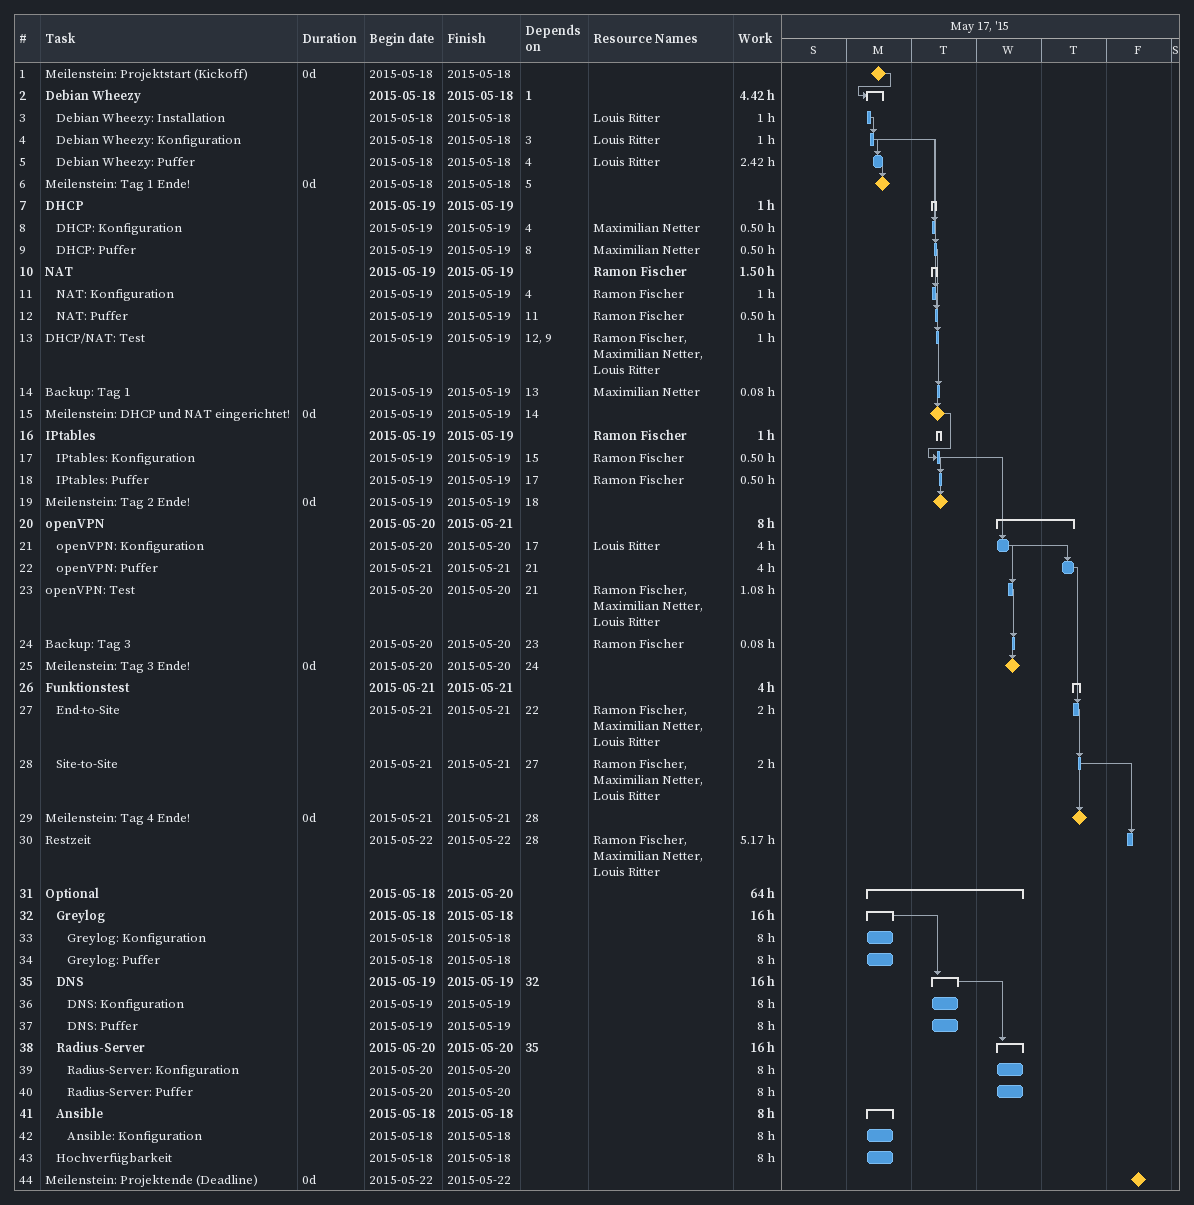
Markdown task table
| ID | Level | Task | Duration | Start | Finish | Predecessors | Resources | Work (h) |
|---|---|---|---|---|---|---|---|---|
| 1 | 1 | Meilenstein: Projektstart (Kickoff) | 0d | 2015-05-18 | 2015-05-18 |  |  |  |
| 2 | 1 | **Debian Wheezy** |  | 2015-05-18 | 2015-05-18 | 1 |  | 4.42 |
| 3 | 2 | Debian Wheezy: Installation |  | 2015-05-18 | 2015-05-18 |  | Louis Ritter | 1 |
| 4 | 2 | Debian Wheezy: Konfiguration |  | 2015-05-18 | 2015-05-18 | 3 | Louis Ritter | 1 |
| 5 | 2 | Debian Wheezy: Puffer |  | 2015-05-18 | 2015-05-18 | 4 | Louis Ritter | 2.42 |
| 6 | 1 | Meilenstein: Tag 1 Ende! | 0d | 2015-05-18 | 2015-05-18 | 5 |  |  |
| 7 | 1 | **DHCP** |  | 2015-05-19 | 2015-05-19 |  |  | 1 |
| 8 | 2 | DHCP: Konfiguration |  | 2015-05-19 | 2015-05-19 | 4 | Maximilian Netter | 0.50 |
| 9 | 2 | DHCP: Puffer |  | 2015-05-19 | 2015-05-19 | 8 | Maximilian Netter | 0.50 |
| 10 | 1 | **NAT** |  | 2015-05-19 | 2015-05-19 |  | Ramon Fischer | 1.50 |
| 11 | 2 | NAT: Konfiguration |  | 2015-05-19 | 2015-05-19 | 4 | Ramon Fischer | 1 |
| 12 | 2 | NAT: Puffer |  | 2015-05-19 | 2015-05-19 | 11 | Ramon Fischer | 0.50 |
| 13 | 1 | DHCP/NAT: Test |  | 2015-05-19 | 2015-05-19 | 12, 9 | Ramon Fischer, Maximilian Netter, Louis Ritter | 1 |
| 14 | 1 | Backup: Tag 1 |  | 2015-05-19 | 2015-05-19 | 13 | Maximilian Netter | 0.08 |
| 15 | 1 | Meilenstein: DHCP und NAT eingerichtet! | 0d | 2015-05-19 | 2015-05-19 | 14 |  |  |
| 16 | 1 | **IPtables** |  | 2015-05-19 | 2015-05-19 |  | Ramon Fischer | 1 |
| 17 | 2 | IPtables: Konfiguration |  | 2015-05-19 | 2015-05-19 | 15 | Ramon Fischer | 0.50 |
| 18 | 2 | IPtables: Puffer |  | 2015-05-19 | 2015-05-19 | 17 | Ramon Fischer | 0.50 |
| 19 | 1 | Meilenstein: Tag 2 Ende! | 0d | 2015-05-19 | 2015-05-19 | 18 |  |  |
| 20 | 1 | **openVPN** |  | 2015-05-20 | 2015-05-21 |  |  | 8 |
| 21 | 2 | openVPN: Konfiguration |  | 2015-05-20 | 2015-05-20 | 17 | Louis Ritter | 4 |
| 22 | 2 | openVPN: Puffer |  | 2015-05-21 | 2015-05-21 | 21 |  | 4 |
| 23 | 1 | openVPN: Test |  | 2015-05-20 | 2015-05-20 | 21 | Ramon Fischer, Maximilian Netter, Louis Ritter | 1.08 |
| 24 | 1 | Backup: Tag 3 |  | 2015-05-20 | 2015-05-20 | 23 | Ramon Fischer | 0.08 |
| 25 | 1 | Meilenstein: Tag 3 Ende! | 0d | 2015-05-20 | 2015-05-20 | 24 |  |  |
| 26 | 1 | **Funktionstest** |  | 2015-05-21 | 2015-05-21 |  |  | 4 |
| 27 | 2 | End-to-Site |  | 2015-05-21 | 2015-05-21 | 22 | Ramon Fischer, Maximilian Netter, Louis Ritter | 2 |
| 28 | 2 | Site-to-Site |  | 2015-05-21 | 2015-05-21 | 27 | Ramon Fischer, Maximilian Netter, Louis Ritter | 2 |
| 29 | 1 | Meilenstein: Tag 4 Ende! | 0d | 2015-05-21 | 2015-05-21 | 28 |  |  |
| 30 | 1 | Restzeit |  | 2015-05-22 | 2015-05-22 | 28 | Ramon Fischer, Maximilian Netter, Louis Ritter | 5.17 |
| 31 | 1 | **Optional** |  | 2015-05-18 | 2015-05-20 |  |  | 64 |
| 32 | 2 | **Greylog** |  | 2015-05-18 | 2015-05-18 |  |  | 16 |
| 33 | 3 | Greylog: Konfiguration |  | 2015-05-18 | 2015-05-18 |  |  | 8 |
| 34 | 3 | Greylog: Puffer |  | 2015-05-18 | 2015-05-18 |  |  | 8 |
| 35 | 2 | **DNS** |  | 2015-05-19 | 2015-05-19 | 32 |  | 16 |
| 36 | 3 | DNS: Konfiguration |  | 2015-05-19 | 2015-05-19 |  |  | 8 |
| 37 | 3 | DNS: Puffer |  | 2015-05-19 | 2015-05-19 |  |  | 8 |
| 38 | 2 | **Radius-Server** |  | 2015-05-20 | 2015-05-20 | 35 |  | 16 |
| 39 | 3 | Radius-Server: Konfiguration |  | 2015-05-20 | 2015-05-20 |  |  | 8 |
| 40 | 3 | Radius-Server: Puffer |  | 2015-05-20 | 2015-05-20 |  |  | 8 |
| 41 | 2 | **Ansible** |  | 2015-05-18 | 2015-05-18 |  |  | 8 |
| 42 | 3 | Ansible: Konfiguration |  | 2015-05-18 | 2015-05-18 |  |  | 8 |
| 43 | 2 | Hochverfügbarkeit |  | 2015-05-18 | 2015-05-18 |  |  | 8 |
| 44 | 1 | Meilenstein: Projektende (Deadline) | 0d | 2015-05-22 | 2015-05-22 |  |  |  |
